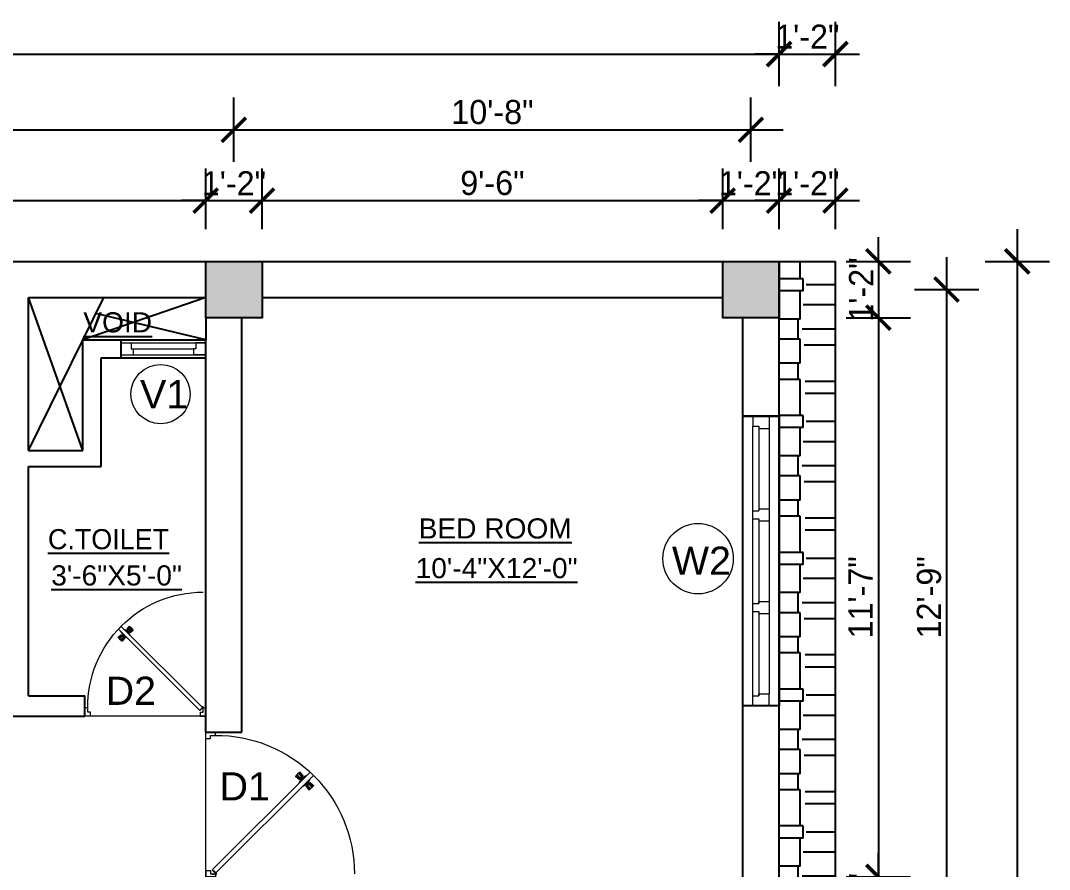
# Model space of a CAD drawing. Header units: inches. Extents: x 1397 to 20304, y -27267 to -746.
# Drawn here: x 10282.3 to 10537.9, y -20419.4 to -20208.4 of the extents above; entities that cross this region are included whole.
import ezdxf

# ---------------------------------------------------------------- set-up
doc = ezdxf.new("R2010")
doc.units = ezdxf.units.IN
doc.header["$LTSCALE"] = 17
doc.header["$MEASUREMENT"] = 0
for name, color, linetype, lineweight in [('25 BOT BAR', 12, 'Continuous', 25), ('DOOR & WIN', 1, 'Continuous', 25), ('OUTLINE', 1, 'Continuous', 25), ('PUERTAS', 7, 'Continuous', 9), ('TEXT', 231, 'Continuous', 20), ('WINDOW FRAME PLAN', 162, 'Continuous', 18)]:
    doc.layers.add(name, color=color, linetype=linetype, lineweight=lineweight)
doc.styles.add('ARCHITECTURE', font='stylu.ttf')
doc.styles.add('DIMTEXT', font='arial.ttf', dxfattribs={"height": 6})
doc.dimstyles.new('8 SCALE', dxfattribs={"dimscale": 0, "dimtxt": 6, "dimasz": 6, "dimexe": 8, "dimexo": 8, "dimgap": 1.25, "dimtad": 1, "dimdec": 0, "dimzin": 3, "dimdsep": 46, "dimlunit": 4, "dimtxsty": 'ARCHITECTURE', "dimblk": 'ARCHTICK', "dimcen": 8, "dimdle": 8, "dimclrd": 5, "dimclre": 5, "dimclrt": 7, "dimadec": 0, "dimazin": 0, "dimtfac": 0.75, "dimtdec": 0, "dimtix": 1, "dimtmove": 2, "dimatfit": 3, "dimldrblk": 'ARCHTICK', "dimfxl": 8, "dimfxlon": 1, "dimtolj": 1, "dimtzin": 0, "dimlwd": -1, "dimlwe": -1, "dimarcsym": 0})

# ---------------------------------------------------------------- blocks, each defined once
blk = doc.blocks.new('3ft')
at = {"layer": 'PUERTAS', "color": 6}
for p, q in [((1.01, 2.52), (25.23, 26.74)), ((26.05, 25.92), (1.77, 1.64)), ((26.05, 25.92), (25.23, 26.74)), ((0, 2.4), (0, 0)), ((0.72, 2.4), (0, 2.4)), ((1.6, 0), (0, 0)), ((0.72, 1.52), (0.72, 2.44)), ((0.8, 1.52), (0.72, 1.52)), ((0.8, 1.52), (0.8, 2.41)), ((0.8, 1.2), (0.8, 1.52)), ((1.6, 1.2), (0.8, 1.2)), ((1.57, 1.84), (0.94, 2.47)), ((1.63, 1.89), (0.97, 2.55)), ((1.63, 1.89), (1.57, 1.84)), ((1.77, 1.64), (1.57, 1.84)), ((1.6, 0), (1.6, 1.2)), ((34.4, 0), (34.4, 1.2)), ((34.4, 1.2), (35.2, 1.2)), ((34.4, 0), (36, 0)), ((35.2, 1.2), (35.2, 2.4)), ((35.2, 2.4), (36, 2.4)), ((36, 0), (36, 2.4))]:
    blk.add_line(p, q, dxfattribs=at)
at = {"layer": 'PUERTAS', "color": 8}
for p, q in [((22.57, 24.94), (21.65, 25.68)), ((22.63, 24.99), (21.69, 25.75)), ((22.74, 25.1), (21.84, 25.9)), ((22.13, 26.28), (21.98, 26.13)), ((22.88, 25.24), (22.01, 26.06)), ((22.13, 26.28), (22.27, 26.42)), ((22.29, 26.41), (22.27, 26.42)), ((23.16, 25.52), (22.34, 26.39)), ((23.3, 25.66), (22.5, 26.56)), ((23.41, 25.77), (22.65, 26.71)), ((23.46, 25.83), (22.72, 26.75)), ((24.08, 25.71), (23.57, 25.38)), ((22.69, 24.32), (23.02, 24.83)), ((22.95, 24.96), (22.84, 25.07)), ((22.98, 24.99), (22.86, 25.1)), ((23.03, 25.04), (22.91, 25.15)), ((22.91, 24.53), (23.1, 24.91)), ((23.11, 25.12), (22.99, 25.23)), ((23.13, 24.76), (23.18, 24.99)), ((23.28, 25.3), (23.17, 25.41)), ((23.36, 25.37), (23.25, 25.49)), ((23.31, 24.94), (23.28, 25.08)), ((23.41, 25.43), (23.3, 25.54)), ((23.46, 25.09), (23.32, 25.13)), ((23.44, 25.45), (23.33, 25.56)), ((23.64, 25.27), (23.41, 25.22)), ((23.87, 25.49), (23.49, 25.3)), ((23.63, 23.38), (24.14, 23.72)), ((23.84, 23.6), (24.22, 23.79)), ((24.07, 23.82), (24.3, 23.88)), ((24.25, 24), (24.39, 23.97)), ((24.25, 23.26), (24.99, 22.34)), ((24.27, 23.64), (24.38, 23.53)), ((24.3, 23.67), (24.41, 23.56)), ((24.3, 23.32), (25.06, 22.38)), ((24.35, 23.72), (24.46, 23.61)), ((24.4, 24.15), (24.43, 24.01)), ((24.41, 23.43), (25.2, 22.53)), ((24.43, 23.8), (24.54, 23.69)), ((24.58, 24.33), (24.52, 24.1)), ((24.55, 23.57), (25.37, 22.7)), ((24.6, 23.97), (24.72, 23.86)), ((24.8, 24.56), (24.61, 24.18)), ((25.02, 24.77), (24.68, 24.26)), ((24.68, 24.05), (24.79, 23.94)), ((24.73, 24.1), (24.85, 23.99)), ((24.76, 24.13), (24.87, 24.02)), ((24.83, 23.85), (25.7, 23.03)), ((24.97, 23.99), (25.87, 23.2)), ((25.08, 24.1), (26.02, 23.34)), ((25.14, 24.15), (26.06, 23.41)), ((25.58, 22.82), (25.43, 22.67)), ((25.58, 22.82), (25.73, 22.97)), ((25.72, 22.98), (25.73, 22.97)), ((0, 0), (36, 0))]:
    blk.add_line(p, q, dxfattribs=at)
at = {"layer": 'PUERTAS', "color": 1}
for p, q in [((21.67, 25.73), (22.17, 26.23)), ((22.49, 24.95), (21.67, 25.61)), ((21.7, 25.82), (22.14, 26.26)), ((21.73, 25.79), (21.7, 25.82)), ((22.58, 26.7), (22.14, 26.26)), ((22.67, 26.73), (22.17, 26.23)), ((22.61, 26.67), (22.58, 26.7)), ((23.45, 25.91), (22.79, 26.73)), ((23.44, 25.81), (23.02, 25.38)), ((23.34, 25.58), (23.08, 25.32)), ((23.33, 25.7), (23.34, 25.69)), ((23.45, 25.46), (23.33, 25.57)), ((24.15, 25.79), (23.68, 25.48)), ((24.27, 25.78), (24.26, 25.79)), ((22.6, 24.96), (23.02, 25.38)), ((22.61, 24.25), (22.92, 24.72)), ((22.62, 24.13), (22.61, 24.14)), ((22.7, 25.07), (22.71, 25.06)), ((22.82, 25.06), (23.08, 25.32)), ((22.94, 24.95), (22.83, 25.07)), ((22.92, 24.72), (22.92, 24.72)), ((22.93, 24.94), (23.19, 25.21)), ((22.93, 24.84), (22.93, 24.83)), ((23.46, 25.47), (23.19, 25.21)), ((23.44, 23.31), (23.45, 23.3)), ((23.56, 23.3), (24.03, 23.61)), ((23.57, 25.47), (23.57, 25.47)), ((23.68, 25.48), (23.68, 25.48)), ((24.03, 23.61), (24.03, 23.62)), ((24.14, 23.62), (24.14, 23.62)), ((24.25, 23.62), (24.51, 23.89)), ((24.26, 23.29), (24.69, 23.71)), ((24.26, 23.63), (24.37, 23.52)), ((24.26, 23.18), (24.92, 22.37)), ((24.37, 23.52), (24.63, 23.77)), ((24.37, 23.4), (24.37, 23.4)), ((24.78, 24.15), (24.51, 23.89)), ((24.89, 24.03), (24.63, 23.77)), ((25.11, 24.14), (24.69, 23.71)), ((24.77, 24.14), (24.88, 24.03)), ((24.79, 24.38), (24.78, 24.37)), ((24.78, 24.26), (24.78, 24.26)), ((25.1, 24.84), (24.79, 24.38)), ((25, 24.03), (25, 24.03)), ((25.09, 24.96), (25.1, 24.95)), ((25.22, 24.14), (26.03, 23.48)), ((26.04, 23.37), (25.54, 22.86)), ((26.01, 23.27), (25.57, 22.83)), ((25.98, 23.3), (26.01, 23.27)), ((25.04, 22.36), (25.54, 22.86)), ((25.1, 22.42), (25.13, 22.39)), ((25.13, 22.39), (25.57, 22.83))]:
    blk.add_line(p, q, dxfattribs=at)
at = {"layer": 'PUERTAS', "color": 2}
for p, q in [((21.99, 26.11), (21.98, 26.13)), ((25.42, 22.68), (25.43, 22.67))]:
    blk.add_line(p, q, dxfattribs=at)
at = {"layer": 'PUERTAS', "color": 6}
for radius in [0.155, 0.0752]:
    blk.add_circle((0.82, 2.56), radius, dxfattribs=at)
blk.add_arc((0.82, 2.56), 34.38, 359.7285, 90.0333, dxfattribs=at)
at = {"layer": 'PUERTAS', "color": 1}
for centre, start, end in [((22.73, 26.68), 38.9236, 135), ((23.28, 25.63), 315, 45), ((23.39, 25.86), 315, 38.9236), ((24.2, 25.73), 45, 135), ((22.54, 25.01), 231.0764, 315), ((22.67, 24.2), 135, 225), ((22.77, 25.12), 225, 315), ((22.99, 24.89), 135, 219.7428), ((22.87, 24.78), 315, 39.7428), ((23.51, 23.36), 225, 315), ((23.51, 25.41), 50.2572, 135), ((23.62, 25.53), 230.2572, 315), ((24.09, 23.56), 50.2572, 135), ((24.2, 23.68), 230.2572, 315), ((24.32, 23.23), 135, 218.9236), ((24.42, 23.46), 135, 225), ((24.84, 24.31), 135, 219.7428), ((24.72, 24.21), 315, 39.7428), ((24.94, 23.98), 45, 135), ((25.04, 24.89), 315, 45), ((25.17, 24.08), 51.0764, 135), ((25.98, 23.42), 315, 51.0764), ((24.98, 22.42), 218.9236, 315)]:
    blk.add_arc(centre, 0.08, start, end, dxfattribs=at)
blk = doc.blocks.new('*U2802')
at = {"color": 3, "xscale": -1}
blk.add_blockref('3ft', (42, 0), dxfattribs=at)
blk = doc.blocks.new('2ft6in')
at = {"layer": 'PUERTAS', "color": 2}
for p, q in [((0.84, 2.1), (21.02, 22.28)), ((21.71, 21.6), (1.47, 1.37)), ((18.33, 21.76), (18.31, 21.77)), ((21.71, 21.6), (21.02, 22.28)), ((21.18, 18.9), (21.2, 18.89)), ((0, 2), (0, 0)), ((0.6, 2), (0, 2)), ((1.33, 0), (0, 0)), ((0.6, 1.26), (0.6, 2.04)), ((0.67, 1.26), (0.6, 1.26)), ((0.67, 1.26), (0.67, 2.01)), ((0.67, 1), (0.67, 1.26)), ((1.33, 1), (0.67, 1)), ((1.31, 1.53), (0.79, 2.06)), ((1.36, 1.58), (0.81, 2.12)), ((1.36, 1.58), (1.31, 1.53)), ((1.47, 1.37), (1.31, 1.53)), ((1.33, 0), (1.33, 1)), ((28.67, 0), (28.67, 1)), ((28.67, 1), (29.33, 1)), ((28.67, 0), (30, 0)), ((29.33, 1), (29.33, 2)), ((29.33, 2), (30, 2)), ((30, 0), (30, 2))]:
    blk.add_line(p, q, dxfattribs=at)
at = {"layer": 'PUERTAS', "color": 8}
for p, q in [((18.81, 20.78), (18.04, 21.4)), ((18.86, 20.83), (18.08, 21.46)), ((18.95, 20.92), (18.2, 21.58)), ((18.44, 21.9), (18.31, 21.77)), ((19.07, 21.03), (18.34, 21.72)), ((18.44, 21.9), (18.56, 22.02)), ((18.58, 22.01), (18.56, 22.02)), ((19.3, 21.26), (18.61, 22)), ((19.42, 21.38), (18.75, 22.14)), ((19.51, 21.48), (18.88, 22.26)), ((18.91, 20.27), (19.19, 20.69)), ((19.55, 21.53), (18.93, 22.3)), ((19.13, 20.8), (19.03, 20.9)), ((19.15, 20.82), (19.05, 20.92)), ((19.09, 20.44), (19.25, 20.76)), ((19.19, 20.87), (19.1, 20.96)), ((19.25, 20.93), (19.16, 21.02)), ((19.28, 20.63), (19.32, 20.83)), ((19.4, 21.08), (19.31, 21.17)), ((19.47, 21.15), (19.38, 21.24)), ((19.43, 20.78), (19.4, 20.9)), ((19.51, 21.19), (19.42, 21.28)), ((19.55, 20.91), (19.43, 20.94)), ((19.53, 21.21), (19.44, 21.3)), ((19.7, 21.06), (19.51, 21.01)), ((19.89, 21.24), (19.58, 21.08)), ((20.07, 21.42), (19.64, 21.15)), ((20.67, 20.47), (20.51, 20.15)), ((20.85, 20.64), (20.57, 20.22)), ((19.69, 19.49), (20.12, 19.76)), ((19.87, 19.67), (20.18, 19.83)), ((20.06, 19.85), (20.25, 19.9)), ((20.21, 20), (20.33, 19.97)), ((20.21, 19.38), (20.83, 18.61)), ((20.23, 19.7), (20.32, 19.61)), ((20.25, 19.72), (20.34, 19.63)), ((20.25, 19.43), (20.88, 18.65)), ((20.29, 19.76), (20.38, 19.67)), ((20.33, 20.13), (20.36, 20.01)), ((20.34, 19.53), (21, 18.77)), ((20.36, 19.83), (20.45, 19.74)), ((20.48, 20.28), (20.44, 20.08)), ((20.46, 19.64), (21.14, 18.91)), ((20.5, 19.98), (20.6, 19.89)), ((20.57, 20.04), (20.66, 19.95)), ((20.61, 20.09), (20.7, 19.99)), ((20.63, 20.11), (20.72, 20.01)), ((20.69, 19.87), (21.42, 19.19)), ((20.81, 19.99), (21.56, 19.33)), ((20.9, 20.08), (21.68, 19.45)), ((20.95, 20.13), (21.72, 19.51)), ((21.32, 19.01), (21.2, 18.89)), ((21.32, 19.01), (21.44, 19.14)), ((21.43, 19.15), (21.44, 19.14)), ((0, 0), (30, 0))]:
    blk.add_line(p, q, dxfattribs=at)
at = {"layer": 'PUERTAS', "color": 1}
for p, q in [((18.06, 21.44), (18.48, 21.86)), ((18.74, 20.79), (18.06, 21.34)), ((18.08, 21.51), (18.45, 21.88)), ((18.11, 21.49), (18.08, 21.51)), ((18.82, 22.25), (18.45, 21.88)), ((18.9, 22.28), (18.48, 21.86)), ((18.84, 22.23), (18.82, 22.25)), ((18.83, 20.8), (19.18, 21.15)), ((18.84, 20.21), (19.1, 20.6)), ((18.92, 20.89), (18.93, 20.88)), ((19.54, 21.59), (18.99, 22.27)), ((19.02, 20.88), (19.24, 21.1)), ((19.12, 20.8), (19.03, 20.89)), ((19.1, 20.7), (19.11, 20.69)), ((19.1, 20.6), (19.1, 20.6)), ((19.11, 20.79), (19.33, 21.01)), ((19.54, 21.5), (19.18, 21.15)), ((19.45, 21.31), (19.24, 21.1)), ((19.55, 21.22), (19.33, 21.01)), ((19.45, 21.41), (19.45, 21.41)), ((19.54, 21.22), (19.45, 21.31)), ((19.64, 21.23), (19.64, 21.23)), ((19.74, 21.24), (19.73, 21.23)), ((20.12, 21.49), (19.74, 21.24)), ((20.22, 21.48), (20.22, 21.49)), ((20.91, 20.7), (20.66, 20.31)), ((20.91, 20.8), (20.91, 20.79)), ((18.85, 20.11), (18.84, 20.12)), ((19.53, 19.43), (19.54, 19.42)), ((19.64, 19.42), (20.02, 19.67)), ((20.02, 19.67), (20.03, 19.68)), ((20.12, 19.68), (20.12, 19.68)), ((20.21, 19.69), (20.43, 19.9)), ((20.22, 19.41), (20.57, 19.76)), ((20.22, 19.69), (20.31, 19.6)), ((20.22, 19.32), (20.76, 18.64)), ((20.31, 19.6), (20.52, 19.81)), ((20.31, 19.5), (20.31, 19.5)), ((20.65, 20.12), (20.43, 19.9)), ((20.74, 20.03), (20.52, 19.81)), ((20.93, 20.11), (20.57, 19.76)), ((20.64, 20.11), (20.73, 20.02)), ((20.66, 20.31), (20.65, 20.31)), ((20.65, 20.21), (20.65, 20.22)), ((20.84, 20.02), (20.83, 20.03)), ((20.86, 18.63), (21.28, 19.05)), ((20.91, 18.68), (20.94, 18.66)), ((20.94, 18.66), (21.31, 19.03)), ((21.02, 20.12), (21.7, 19.57)), ((21.7, 19.47), (21.28, 19.05)), ((21.67, 19.4), (21.31, 19.03)), ((21.65, 19.42), (21.67, 19.4))]:
    blk.add_line(p, q, dxfattribs=at)
at = {"layer": 'PUERTAS', "color": 2}
for radius in [0.129, 0.0627]:
    blk.add_circle((0.68, 2.14), radius, dxfattribs=at)
at = {"layer": 'PUERTAS', "color": 8}
blk.add_arc((0.68, 2.14), 28.65, 359.7285, 90.0333, dxfattribs=at)
at = {"layer": 'PUERTAS', "color": 1}
for centre, start, end in [((18.78, 20.84), 231.0764, 315), ((18.94, 22.23), 38.9236, 135), ((18.97, 20.93), 225, 315), ((19.16, 20.74), 135, 219.7428), ((19.06, 20.65), 315, 39.7428), ((19.4, 21.36), 315, 45), ((19.49, 21.55), 315, 38.9236), ((19.6, 21.18), 50.2572, 135), ((19.68, 21.28), 230.2572, 315), ((20.17, 21.44), 45, 135), ((20.87, 20.75), 315, 45), ((18.89, 20.16), 135, 225), ((19.59, 19.47), 225, 315), ((20.07, 19.63), 50.2572, 135), ((20.16, 19.73), 230.2572, 315), ((20.27, 19.36), 135, 218.9236), ((20.35, 19.55), 135, 225), ((20.7, 20.26), 135, 219.7428), ((20.6, 20.17), 315, 39.7428), ((20.78, 19.98), 45, 135), ((20.82, 18.68), 218.9236, 315), ((20.98, 20.07), 51.0764, 135), ((21.65, 19.52), 315, 51.0764)]:
    blk.add_arc(centre, 0.0667, start, end, dxfattribs=at)
blk = doc.blocks.new('*U2794')
at = {"color": 3, "xscale": -1}
blk.add_blockref('2ft6in', (42, 0), dxfattribs=at)
blk = doc.blocks.new('ffddd')
at = {"layer": 'DOOR & WIN'}
for p, q in [((-13345.31, -2388.07), (-13345.31, -2316.07)), ((-13336.31, -2316.07), (-13345.31, -2316.07)), ((-13336.31, -2316.07), (-13336.31, -2388.07)), ((-13336.31, -2388.07), (-13345.31, -2388.07)), ((-13336.31, -2388.07), (-13345.31, -2388.07))]:
    blk.add_line(p, q, dxfattribs=at)
at = {"layer": 'WINDOW FRAME PLAN'}
for p, q in [((-13342.81, -2316.07), (-13342.81, -2318.57)), ((-13338.81, -2316.07), (-13338.81, -2319.07)), ((-13342.81, -2385.57), (-13342.81, -2318.57)), ((-13342.81, -2318.57), (-13341.31, -2318.57)), ((-13341.31, -2318.57), (-13341.31, -2319.07)), ((-13341.31, -2319.07), (-13341.31, -2339.57)), ((-13341.31, -2319.07), (-13338.81, -2319.07)), ((-13338.81, -2319.07), (-13338.81, -2385.07)), ((-13342.81, -2339.57), (-13341.31, -2339.57)), ((-13341.31, -2339.07), (-13338.81, -2339.07)), ((-13342.81, -2341.57), (-13341.31, -2341.57)), ((-13341.31, -2341.57), (-13341.31, -2342.07)), ((-13341.31, -2341.57), (-13341.31, -2362.57)), ((-13341.31, -2342.07), (-13338.81, -2342.07)), ((-13342.81, -2362.57), (-13341.31, -2362.57)), ((-13341.31, -2362.07), (-13338.81, -2362.07)), ((-13341.31, -2362.57), (-13341.31, -2362.07)), ((-13342.81, -2364.57), (-13341.31, -2364.57)), ((-13341.31, -2364.57), (-13341.31, -2385.57)), ((-13341.31, -2365.07), (-13338.81, -2365.07)), ((-13342.81, -2388.07), (-13342.81, -2385.57)), ((-13342.81, -2385.57), (-13341.31, -2385.57)), ((-13341.31, -2385.07), (-13338.81, -2385.07)), ((-13341.31, -2385.57), (-13341.31, -2385.07)), ((-13338.81, -2388.07), (-13338.81, -2385.07))]:
    blk.add_line(p, q, dxfattribs=at)
blk = doc.blocks.new('_ArchTick')
at = {"color": 0, "linetype": 'ByBlock', "const_width": 0.15}
blk.add_lwpolyline([(-0.5, -0.5), (0.5, 0.5)], dxfattribs=at)
blk = doc.blocks.new('*D3541')
at = {"layer": '25 BOT BAR', "color": 5, "transparency": 16777216}
for p, q in [((10174.29, -20260.24), (10174.29, -20245.15)), ((10328.29, -20260.24), (10328.29, -20245.15)), ((10166.29, -20253.15), (10336.29, -20253.15))]:
    blk.add_line(p, q, dxfattribs=at)
at = {"layer": 'Defpoints', "color": 0, "transparency": 16777216}
for p in [(10328.29, -20253.15), (10174.29, -20268.24), (10328.29, -20268.24)]:
    blk.add_point(p, dxfattribs=at)
at = {"layer": '25 BOT BAR', "color": 5, "transparency": 16777216, "xscale": 6, "yscale": 6, "zscale": 6, "rotation": 180}
blk.add_blockref('_ArchTick', (10174.29, -20253.15), dxfattribs=at)
at = {"layer": '25 BOT BAR', "color": 5, "transparency": 16777216, "xscale": 6, "yscale": 6, "zscale": 6}
blk.add_blockref('_ArchTick', (10328.29, -20253.15), dxfattribs=at)
at = {"layer": '25 BOT BAR', "color": 7, "transparency": 16777216, "insert": (10251.29, -20248.79), "char_height": 6, "attachment_point": 5, "style": 'ARCHITECTURE'}
blk.add_mtext('\\A1;12\'-10"', dxfattribs=at)
blk = doc.blocks.new('*D3542')
at = {"layer": '25 BOT BAR', "color": 5, "transparency": 16777216}
for p, q in [((10328.29, -20260.24), (10328.29, -20245.15)), ((10342.29, -20260.24), (10342.29, -20245.15)), ((10328.29, -20253.15), (10322.29, -20253.15)), ((10328.29, -20253.15), (10342.29, -20253.15)), ((10342.29, -20253.15), (10348.29, -20253.15))]:
    blk.add_line(p, q, dxfattribs=at)
at = {"layer": 'Defpoints', "color": 0, "transparency": 16777216}
for p in [(10342.29, -20253.15), (10328.29, -20268.24), (10342.29, -20268.24)]:
    blk.add_point(p, dxfattribs=at)
at = {"layer": '25 BOT BAR', "color": 5, "transparency": 16777216, "xscale": 6, "yscale": 6, "zscale": 6}
blk.add_blockref('_ArchTick', (10328.29, -20253.15), dxfattribs=at)
at = {"layer": '25 BOT BAR', "color": 5, "transparency": 16777216, "xscale": 6, "yscale": 6, "zscale": 6, "rotation": 180}
blk.add_blockref('_ArchTick', (10342.29, -20253.15), dxfattribs=at)
at = {"layer": '25 BOT BAR', "color": 7, "transparency": 16777216, "insert": (10335.29, -20248.84), "char_height": 6, "attachment_point": 5, "style": 'ARCHITECTURE'}
blk.add_mtext('\\A1;1\'-2"', dxfattribs=at)
blk = doc.blocks.new('*D3543')
at = {"layer": '25 BOT BAR', "color": 5, "transparency": 16777216}
for p, q in [((10342.29, -20260.24), (10342.29, -20245.15)), ((10456.75, -20260.24), (10456.75, -20245.15)), ((10334.29, -20253.15), (10464.75, -20253.15))]:
    blk.add_line(p, q, dxfattribs=at)
at = {"layer": 'Defpoints', "color": 0, "transparency": 16777216}
for p in [(10456.75, -20253.15), (10342.29, -20268.24), (10456.75, -20268.24)]:
    blk.add_point(p, dxfattribs=at)
at = {"layer": '25 BOT BAR', "color": 5, "transparency": 16777216, "xscale": 6, "yscale": 6, "zscale": 6, "rotation": 180}
blk.add_blockref('_ArchTick', (10342.29, -20253.15), dxfattribs=at)
at = {"layer": '25 BOT BAR', "color": 5, "transparency": 16777216, "xscale": 6, "yscale": 6, "zscale": 6}
blk.add_blockref('_ArchTick', (10456.75, -20253.15), dxfattribs=at)
at = {"layer": '25 BOT BAR', "color": 7, "transparency": 16777216, "insert": (10399.52, -20248.79), "char_height": 6, "attachment_point": 5, "style": 'ARCHITECTURE'}
blk.add_mtext('\\A1;9\'-6"', dxfattribs=at)
blk = doc.blocks.new('*D3544')
at = {"layer": '25 BOT BAR', "color": 5, "transparency": 16777216}
for p, q in [((10456.75, -20260.24), (10456.75, -20245.15)), ((10470.75, -20260.24), (10470.75, -20245.15)), ((10456.75, -20253.15), (10450.75, -20253.15)), ((10456.75, -20253.15), (10470.75, -20253.15)), ((10470.75, -20253.15), (10476.75, -20253.15))]:
    blk.add_line(p, q, dxfattribs=at)
at = {"layer": 'Defpoints', "color": 0, "transparency": 16777216}
for p in [(10470.75, -20253.15), (10456.75, -20268.24), (10470.75, -20268.24)]:
    blk.add_point(p, dxfattribs=at)
at = {"layer": '25 BOT BAR', "color": 5, "transparency": 16777216, "xscale": 6, "yscale": 6, "zscale": 6}
blk.add_blockref('_ArchTick', (10456.75, -20253.15), dxfattribs=at)
at = {"layer": '25 BOT BAR', "color": 5, "transparency": 16777216, "xscale": 6, "yscale": 6, "zscale": 6, "rotation": 180}
blk.add_blockref('_ArchTick', (10470.75, -20253.15), dxfattribs=at)
at = {"layer": '25 BOT BAR', "color": 7, "transparency": 16777216, "insert": (10463.75, -20248.84), "char_height": 6, "attachment_point": 5, "style": 'ARCHITECTURE'}
blk.add_mtext('\\A1;1\'-2"', dxfattribs=at)
blk = doc.blocks.new('*D3546')
at = {"layer": '25 BOT BAR', "color": 5, "transparency": 16777216}
for p, q in [((10167.29, -20243.54), (10167.29, -20227.54)), ((10335.29, -20243.54), (10335.29, -20227.54)), ((10159.29, -20235.54), (10343.29, -20235.54))]:
    blk.add_line(p, q, dxfattribs=at)
at = {"layer": 'Defpoints', "color": 0, "transparency": 16777216}
for p in [(10335.29, -20235.54), (10167.29, -20275.24), (10335.29, -20275.24)]:
    blk.add_point(p, dxfattribs=at)
at = {"layer": '25 BOT BAR', "color": 5, "transparency": 16777216, "xscale": 6, "yscale": 6, "zscale": 6, "rotation": 180}
blk.add_blockref('_ArchTick', (10167.29, -20235.54), dxfattribs=at)
at = {"layer": '25 BOT BAR', "color": 5, "transparency": 16777216, "xscale": 6, "yscale": 6, "zscale": 6}
blk.add_blockref('_ArchTick', (10335.29, -20235.54), dxfattribs=at)
at = {"layer": '25 BOT BAR', "color": 7, "transparency": 16777216, "insert": (10251.29, -20231.14), "char_height": 6, "attachment_point": 5, "style": 'ARCHITECTURE'}
blk.add_mtext('\\A1;14\'-0"', dxfattribs=at)
blk = doc.blocks.new('*D3547')
at = {"layer": '25 BOT BAR', "color": 5, "transparency": 16777216}
for p, q in [((10335.29, -20243.54), (10335.29, -20227.54)), ((10463.75, -20243.54), (10463.75, -20227.54)), ((10327.29, -20235.54), (10471.75, -20235.54))]:
    blk.add_line(p, q, dxfattribs=at)
at = {"layer": 'Defpoints', "color": 0, "transparency": 16777216}
for p in [(10463.75, -20235.54), (10335.29, -20275.24), (10463.75, -20275.24)]:
    blk.add_point(p, dxfattribs=at)
at = {"layer": '25 BOT BAR', "color": 5, "transparency": 16777216, "xscale": 6, "yscale": 6, "zscale": 6, "rotation": 180}
blk.add_blockref('_ArchTick', (10335.29, -20235.54), dxfattribs=at)
at = {"layer": '25 BOT BAR', "color": 5, "transparency": 16777216, "xscale": 6, "yscale": 6, "zscale": 6}
blk.add_blockref('_ArchTick', (10463.75, -20235.54), dxfattribs=at)
at = {"layer": '25 BOT BAR', "color": 7, "transparency": 16777216, "insert": (10399.52, -20231.17), "char_height": 6, "attachment_point": 5, "style": 'ARCHITECTURE'}
blk.add_mtext('\\A1;10\'-8"', dxfattribs=at)
blk = doc.blocks.new('*D3548')
at = {"layer": '25 BOT BAR', "color": 5, "transparency": 16777216}
for p, q in [((10010.29, -20224.72), (10010.29, -20208.72)), ((10470.75, -20224.72), (10470.75, -20208.72)), ((10002.29, -20216.72), (10478.75, -20216.72))]:
    blk.add_line(p, q, dxfattribs=at)
at = {"layer": 'Defpoints', "color": 0, "transparency": 16777216}
for p in [(10470.75, -20216.72), (10010.29, -20268.24), (10470.75, -20268.24)]:
    blk.add_point(p, dxfattribs=at)
at = {"layer": '25 BOT BAR', "color": 5, "transparency": 16777216, "xscale": 6, "yscale": 6, "zscale": 6, "rotation": 180}
blk.add_blockref('_ArchTick', (10010.29, -20216.72), dxfattribs=at)
at = {"layer": '25 BOT BAR', "color": 5, "transparency": 16777216, "xscale": 6, "yscale": 6, "zscale": 6}
blk.add_blockref('_ArchTick', (10470.75, -20216.72), dxfattribs=at)
at = {"layer": '25 BOT BAR', "color": 7, "transparency": 16777216, "insert": (10240.52, -20212.34), "char_height": 6, "attachment_point": 5, "style": 'ARCHITECTURE'}
blk.add_mtext('\\A1;38\'-4"', dxfattribs=at)
blk = doc.blocks.new('*D3511')
at = {"layer": '25 BOT BAR', "color": 5, "transparency": 16777216}
for p, q in [((10495.43, -20268.24), (10495.43, -20262.24)), ((10487.43, -20268.24), (10503.43, -20268.24)), ((10495.43, -20268.24), (10495.43, -20282.24)), ((10487.43, -20282.24), (10503.43, -20282.24)), ((10495.43, -20282.24), (10495.43, -20288.24))]:
    blk.add_line(p, q, dxfattribs=at)
at = {"layer": 'Defpoints', "color": 0, "transparency": 16777216}
for p in [(10470.75, -20268.24), (10470.75, -20282.24), (10495.43, -20282.24)]:
    blk.add_point(p, dxfattribs=at)
at = {"layer": '25 BOT BAR', "color": 5, "transparency": 16777216, "xscale": 6, "yscale": 6, "zscale": 6}
for p, rotation in [((10495.43, -20268.24), 270), ((10495.43, -20282.24), 90)]:
    blk.add_blockref('_ArchTick', p, dxfattribs=dict(at, rotation=rotation))
at = {"layer": '25 BOT BAR', "color": 7, "transparency": 16777216, "insert": (10491.12, -20275.24), "char_height": 6, "attachment_point": 5, "rotation": 90, "style": 'ARCHITECTURE'}
blk.add_mtext('\\A1;1\'-2"', dxfattribs=at)
blk = doc.blocks.new('*D3512')
at = {"layer": '25 BOT BAR', "color": 5, "transparency": 16777216}
for p, q in [((10495.43, -20274.24), (10495.43, -20429.24)), ((10487.43, -20282.24), (10503.43, -20282.24)), ((10487.43, -20421.24), (10503.43, -20421.24))]:
    blk.add_line(p, q, dxfattribs=at)
at = {"layer": 'Defpoints', "color": 0, "transparency": 16777216}
for p in [(10470.75, -20282.24), (10470.75, -20421.24), (10495.43, -20421.24)]:
    blk.add_point(p, dxfattribs=at)
at = {"layer": '25 BOT BAR', "color": 5, "transparency": 16777216, "xscale": 6, "yscale": 6, "zscale": 6}
for p, rotation in [((10495.43, -20282.24), 90), ((10495.43, -20421.24), 270)]:
    blk.add_blockref('_ArchTick', p, dxfattribs=dict(at, rotation=rotation))
at = {"layer": '25 BOT BAR', "color": 7, "transparency": 16777216, "insert": (10490.97, -20351.74), "char_height": 6, "attachment_point": 5, "rotation": 90, "style": 'ARCHITECTURE'}
blk.add_mtext('\\A1;11\'-7"', dxfattribs=at)
blk = doc.blocks.new('*D3513')
at = {"layer": '25 BOT BAR', "color": 5, "transparency": 16777216}
for p, q in [((10495.43, -20421.24), (10495.43, -20415.24)), ((10487.43, -20421.24), (10503.43, -20421.24)), ((10495.43, -20421.24), (10495.43, -20435.24)), ((10487.43, -20435.24), (10503.43, -20435.24)), ((10495.43, -20435.24), (10495.43, -20441.24))]:
    blk.add_line(p, q, dxfattribs=at)
at = {"layer": 'Defpoints', "color": 0, "transparency": 16777216}
for p in [(10470.75, -20421.24), (10470.75, -20435.24), (10495.43, -20435.24)]:
    blk.add_point(p, dxfattribs=at)
at = {"layer": '25 BOT BAR', "color": 5, "transparency": 16777216, "xscale": 6, "yscale": 6, "zscale": 6}
for p, rotation in [((10495.43, -20421.24), 270), ((10495.43, -20435.24), 90)]:
    blk.add_blockref('_ArchTick', p, dxfattribs=dict(at, rotation=rotation))
at = {"layer": '25 BOT BAR', "color": 7, "transparency": 16777216, "insert": (10491.12, -20428.24), "char_height": 6, "attachment_point": 5, "rotation": 90, "style": 'ARCHITECTURE'}
blk.add_mtext('\\A1;1\'-2"', dxfattribs=at)
blk = doc.blocks.new('*D3506')
at = {"layer": '25 BOT BAR', "color": 5, "transparency": 16777216}
for p, q in [((10512.35, -20267.24), (10512.35, -20436.24)), ((10504.35, -20275.24), (10520.35, -20275.24)), ((10504.35, -20428.24), (10520.35, -20428.24))]:
    blk.add_line(p, q, dxfattribs=at)
at = {"layer": 'Defpoints', "color": 0, "transparency": 16777216}
for p in [(10463.75, -20275.24), (10463.75, -20428.24), (10512.35, -20428.24)]:
    blk.add_point(p, dxfattribs=at)
at = {"layer": '25 BOT BAR', "color": 5, "transparency": 16777216, "xscale": 6, "yscale": 6, "zscale": 6}
for p, rotation in [((10512.35, -20275.24), 90), ((10512.35, -20428.24), 270)]:
    blk.add_blockref('_ArchTick', p, dxfattribs=dict(at, rotation=rotation))
at = {"layer": '25 BOT BAR', "color": 7, "transparency": 16777216, "insert": (10508.01, -20351.74), "char_height": 6, "attachment_point": 5, "rotation": 90, "style": 'ARCHITECTURE'}
blk.add_mtext('\\A1;12\'-9"', dxfattribs=at)
blk = doc.blocks.new('*D3509')
at = {"layer": '25 BOT BAR', "color": 5, "transparency": 16777216}
for p, q in [((10529.91, -20260.24), (10529.91, -20736.24)), ((10521.91, -20268.24), (10537.91, -20268.24)), ((10521.91, -20728.24), (10537.91, -20728.24))]:
    blk.add_line(p, q, dxfattribs=at)
at = {"layer": 'Defpoints', "color": 0, "transparency": 16777216}
for p in [(10470.75, -20268.24), (10470.75, -20728.24), (10529.91, -20728.24)]:
    blk.add_point(p, dxfattribs=at)
at = {"layer": '25 BOT BAR', "color": 5, "transparency": 16777216, "xscale": 6, "yscale": 6, "zscale": 6}
for p, rotation in [((10529.91, -20268.24), 90), ((10529.91, -20728.24), 270)]:
    blk.add_blockref('_ArchTick', p, dxfattribs=dict(at, rotation=rotation))
at = {"layer": '25 BOT BAR', "color": 7, "transparency": 16777216, "insert": (10525.53, -20498.24), "char_height": 6, "attachment_point": 5, "rotation": 90, "style": 'ARCHITECTURE'}
blk.add_mtext('\\A1;38\'-4"', dxfattribs=at)
blk = doc.blocks.new('*D3498')
at = {"layer": '25 BOT BAR', "color": 5, "transparency": 16777216}
for p, q in [((10470.75, -20224.72), (10470.75, -20208.72)), ((10484.75, -20224.72), (10484.75, -20208.72)), ((10470.75, -20216.72), (10464.75, -20216.72)), ((10470.75, -20216.72), (10484.75, -20216.72)), ((10484.75, -20216.72), (10490.75, -20216.72))]:
    blk.add_line(p, q, dxfattribs=at)
at = {"layer": 'Defpoints', "color": 0, "transparency": 16777216}
for p in [(10484.75, -20216.72), (10470.75, -20268.24), (10484.75, -20268.24)]:
    blk.add_point(p, dxfattribs=at)
at = {"layer": '25 BOT BAR', "color": 5, "transparency": 16777216, "xscale": 6, "yscale": 6, "zscale": 6}
blk.add_blockref('_ArchTick', (10470.75, -20216.72), dxfattribs=at)
at = {"layer": '25 BOT BAR', "color": 5, "transparency": 16777216, "xscale": 6, "yscale": 6, "zscale": 6, "rotation": 180}
blk.add_blockref('_ArchTick', (10484.75, -20216.72), dxfattribs=at)
at = {"layer": '25 BOT BAR', "color": 7, "transparency": 16777216, "insert": (10477.75, -20212.41), "char_height": 6, "attachment_point": 5, "style": 'ARCHITECTURE'}
blk.add_mtext('\\A1;1\'-2"', dxfattribs=at)
blk = doc.blocks.new('*D3488')
at = {"layer": '25 BOT BAR', "color": 5, "transparency": 16777216}
for p, q in [((10470.75, -20260.24), (10470.75, -20245.15)), ((10484.75, -20260.24), (10484.75, -20245.15)), ((10470.75, -20253.15), (10464.75, -20253.15)), ((10470.75, -20253.15), (10484.75, -20253.15)), ((10484.75, -20253.15), (10490.75, -20253.15))]:
    blk.add_line(p, q, dxfattribs=at)
at = {"layer": 'Defpoints', "color": 0, "transparency": 16777216}
for p in [(10484.75, -20253.15), (10470.75, -20268.24), (10484.75, -20268.24)]:
    blk.add_point(p, dxfattribs=at)
at = {"layer": '25 BOT BAR', "color": 5, "transparency": 16777216, "xscale": 6, "yscale": 6, "zscale": 6}
blk.add_blockref('_ArchTick', (10470.75, -20253.15), dxfattribs=at)
at = {"layer": '25 BOT BAR', "color": 5, "transparency": 16777216, "xscale": 6, "yscale": 6, "zscale": 6, "rotation": 180}
blk.add_blockref('_ArchTick', (10484.75, -20253.15), dxfattribs=at)
at = {"layer": '25 BOT BAR', "color": 7, "transparency": 16777216, "insert": (10477.75, -20248.84), "char_height": 6, "attachment_point": 5, "style": 'ARCHITECTURE'}
blk.add_mtext('\\A1;1\'-2"', dxfattribs=at)

msp = doc.modelspace()

# ---------------------------------------------------------------- hatches: boundary and pattern name
at = {"layer": 'DOOR & WIN'}
h = msp.add_hatch(color=256, dxfattribs=at)
h.dxf.hatch_style = 1
h.paths.add_polyline_path([(10342.29, -20268.24), (10328.29, -20268.24), (10328.29, -20282.24), (10342.29, -20282.24)])
h = msp.add_hatch(color=256, dxfattribs=at)
h.dxf.hatch_style = 1
h.paths.add_polyline_path([(10470.75, -20268.24), (10456.75, -20268.24), (10456.75, -20282.24), (10470.75, -20282.24)])
at = {"layer": 'OUTLINE'}
h = msp.add_hatch(dxfattribs=at)
h.set_pattern_fill('AR-RSHKE', color=8, angle=90)
h.set_pattern_definition([(90, (0, -1874.08), (-12, 25.5), [6, -5, 7, -3, 9, -4]), (90, (-0.5, -1868.08), (-12, 25.5), [5, -19, 4, -6]), (90, (0.75, -1856.08), (-12, 25.5), [3, -31]), (180, (0, -1874.079), (-12, -8.5), [11.5, -36.5]), (180, (4e-16, -1868.079), (-12, -8.5), [11.25, -36.75]), (180, (7e-16, -1863.079), (-12, -8.5), [10.5, -37.5]), (180, (0.75, -1856.079), (-12, -8.5), [11.5, -36.5]), (180, (0.75, -1853.079), (-12, -8.5), [11.5, -36.5]), (180, (2e-15, -1844.079), (-12, -8.5), [11, -37])])
h.paths.add_polyline_path([(10484.75, -20268.24), (10470.75, -20268.24), (10470.75, -20282.24), (10470.75, -20421.24), (10470.75, -20435.24), (10470.75, -20770.24), (10484.75, -20770.24)])

# ---------------------------------------------------------------- linework, layer by layer
at = {"layer": '25 BOT BAR'}
for p, q in [((10470.75, -20268.24), (10484.75, -20268.24)), ((10297.79, -20315.24), (10284.29, -20277.24)), ((10284.29, -20315.24), (10302.94, -20277.24)), ((10328.29, -20277.24), (10297.79, -20287.74)), ((10328.29, -20287.74), (10300.99, -20281.22)), ((10328.29, -20282.24), (10328.29, -20287.74)), ((10297.79, -20287.74), (10328.29, -20287.74)), ((10307.29, -20292.24), (10307.29, -20287.74)), ((10328.29, -20292.24), (10328.29, -20287.74)), ((10302.29, -20292.24), (10328.29, -20292.24)), ((10284.29, -20376.24), (10298.29, -20376.24)), ((10298.29, -20381.24), (10298.29, -20376.24)), ((10280.29, -20381.24), (10298.29, -20381.24)), ((10328.29, -20385.24), (10337.29, -20385.24))]:
    msp.add_line(p, q, dxfattribs=at)
at = {"layer": 'DOOR & WIN'}
for p, q in [((10160.29, -20268.24), (10470.75, -20268.24)), ((10470.75, -20421.24), (10470.75, -20268.24)), ((10484.75, -20770.24), (10484.75, -20268.24)), ((10284.29, -20277.24), (10328.29, -20277.24)), ((10342.29, -20277.24), (10456.75, -20277.24)), ((10461.75, -20421.24), (10461.75, -20282.24)), ((10284.29, -20315.24), (10297.79, -20315.24)), ((10284.29, -20319.24), (10302.29, -20319.24))]:
    msp.add_line(p, q, dxfattribs=at)
at = {"layer": 'OUTLINE'}
for p, q in [((10284.29, -20315.24), (10284.29, -20277.24)), ((10337.29, -20385.24), (10337.29, -20282.24)), ((10297.79, -20315.24), (10297.79, -20287.74)), ((10302.29, -20319.24), (10302.29, -20292.24)), ((10328.29, -20381.24), (10328.29, -20292.24)), ((10461.75, -20306.74), (10470.75, -20306.74)), ((10284.29, -20376.24), (10284.29, -20319.24)), ((10328.29, -20385.24), (10328.29, -20381.24))]:
    msp.add_line(p, q, dxfattribs=at)
for points in [[(10328.29, -20268.24), (10342.29, -20268.24), (10342.29, -20282.24), (10328.29, -20282.24)], [(10456.75, -20268.24), (10470.75, -20268.24), (10470.75, -20282.24), (10456.75, -20282.24)]]:
    msp.add_lwpolyline(points, close=True, dxfattribs=at)
at = {"layer": 'TEXT'}
for centre, radius in [((10317.07, -20301.24), 7.35), ((10450.62, -20342.13), 8.75)]:
    msp.add_circle(centre, radius, dxfattribs=at)
at = {"layer": 'WINDOW FRAME PLAN'}
for p, q in [((10307.29, -20288.49), (10328.29, -20288.49)), ((10307.29, -20288.49), (10309.79, -20288.49)), ((10309.79, -20288.49), (10309.79, -20289.99)), ((10328.29, -20288.49), (10325.79, -20288.49)), ((10325.79, -20288.49), (10325.79, -20289.99)), ((10309.79, -20289.99), (10310.29, -20289.99)), ((10310.29, -20289.99), (10325.29, -20289.99)), ((10310.29, -20289.99), (10310.29, -20291.49)), ((10325.29, -20289.99), (10325.29, -20291.49)), ((10325.79, -20289.99), (10325.29, -20289.99)), ((10307.29, -20291.49), (10328.29, -20291.49)), ((10307.29, -20291.49), (10310.29, -20291.49)), ((10328.29, -20291.49), (10325.29, -20291.49))]:
    msp.add_line(p, q, dxfattribs=at)

# ---------------------------------------------------------------- block references
at = {"layer": 'DOOR & WIN'}
msp.add_blockref('*U2794', (10286.29, -20381.24), dxfattribs=at)
at = {"layer": 'DOOR & WIN', "rotation": 270}
msp.add_blockref('*U2802', (10328.29, -20379.24), dxfattribs=at)
at = {"layer": 'OUTLINE'}
msp.add_blockref('ffddd', (23807.06, -17990.67), dxfattribs=at)

# ---------------------------------------------------------------- texts
at = {"layer": 'DOOR & WIN', "char_height": 5, "attachment_point": 5}
for s, insert in [('{\\fArial TUR|b0|i0|c0|p34;\\L\\C7;VOID}', (10306.41, -20283.43)), ('{\\fArial TUR|b0|i0|c0|p34;\\L\\C7;BED ROOM}', (10400.21, -20334.65)), ('{\\L\\C7;C.TOILET}', (10304.14, -20337.32)), ('{\\fArial TUR|b0|i0|c0|p34;\\L\\C7;10\'-4"X12\'-0"}', (10400.56, -20344.51)), ('{\\fArial TUR|b0|i0|c0|p34;\\L\\C7;3\'-6"X5\'-0"}', (10306.14, -20346.32))]:
    msp.add_mtext(s, dxfattribs=dict(at, insert=insert))
at = {"layer": 'TEXT', "style": 'DIMTEXT'}
for s, p in [('V1', (10311.97, -20304.76)), ('D2', (10303.44, -20378.46)), ('D1', (10331.73, -20402.21))]:
    msp.add_text(s, height=7, dxfattribs=at).set_placement(p)
msp.add_text('W2', height=7, rotation=360, dxfattribs=at).set_placement((10444.12, -20346.13))

# ---------------------------------------------------------------- dimensions: what is measured, and where the dimension line sits
at = {"layer": '25 BOT BAR'}
for base, p1, p2, picture, middle in [((10470.75, -20216.72), (10010.29, -20268.24), (10470.75, -20268.24), '*D3548', (10240.52, -20212.34)), ((10484.75, -20216.72), (10470.75, -20268.24), (10484.75, -20268.24), '*D3498', (10477.75, -20212.41)), ((10335.29, -20235.54), (10167.29, -20275.24), (10335.29, -20275.24), '*D3546', (10251.29, -20231.14)), ((10463.75, -20235.54), (10335.29, -20275.24), (10463.75, -20275.24), '*D3547', (10399.52, -20231.17)), ((10328.29, -20253.15), (10174.29, -20268.24), (10328.29, -20268.24), '*D3541', (10251.29, -20248.79)), ((10342.29, -20253.15), (10328.29, -20268.24), (10342.29, -20268.24), '*D3542', (10335.29, -20248.84)), ((10456.75, -20253.15), (10342.29, -20268.24), (10456.75, -20268.24), '*D3543', (10399.52, -20248.79)), ((10470.75, -20253.15), (10456.75, -20268.24), (10470.75, -20268.24), '*D3544', (10463.75, -20248.84)), ((10484.75, -20253.15), (10470.75, -20268.24), (10484.75, -20268.24), '*D3488', (10477.75, -20248.84))]:
    dim = msp.add_linear_dim(base=base, p1=p1, p2=p2, dimstyle='8 SCALE', override={"dimscale": 1}, dxfattribs=at)
    dim.commit()
    dim.dimension.update_dxf_attribs({"geometry": picture, "text_midpoint": middle})
for base, p1, p2, picture, middle in [((10529.91, -20728.24), (10470.75, -20268.24), (10470.75, -20728.24), '*D3509', (10525.53, -20498.24)), ((10495.43, -20282.24), (10470.75, -20268.24), (10470.75, -20282.24), '*D3511', (10491.12, -20275.24)), ((10512.35, -20428.24), (10463.75, -20275.24), (10463.75, -20428.24), '*D3506', (10508.01, -20351.74)), ((10495.43, -20421.24), (10470.75, -20282.24), (10470.75, -20421.24), '*D3512', (10490.97, -20351.74)), ((10495.43, -20435.24), (10470.75, -20421.24), (10470.75, -20435.24), '*D3513', (10491.12, -20428.24))]:
    dim = msp.add_linear_dim(base=base, p1=p1, p2=p2, angle=90, dimstyle='8 SCALE', override={"dimscale": 1}, dxfattribs=at)
    dim.commit()
    dim.dimension.update_dxf_attribs({"geometry": picture, "text_midpoint": middle})

doc.saveas('drawing.dxf')
